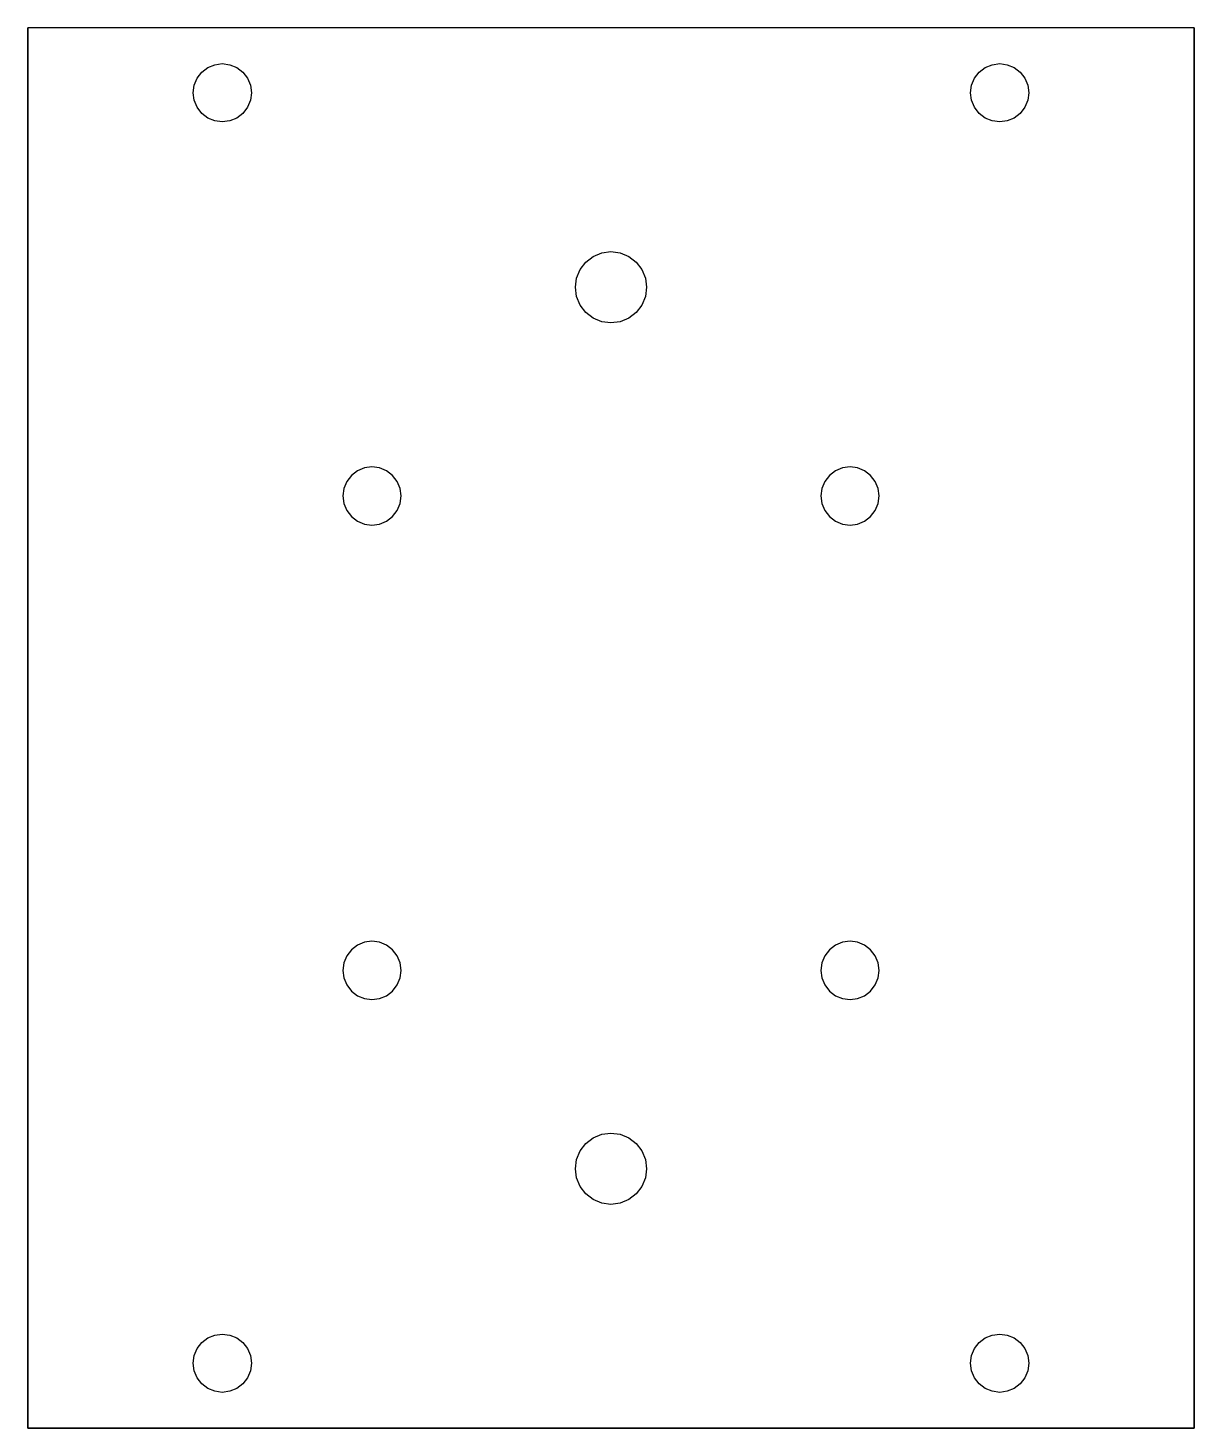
# Model space of a CAD drawing. Header units: millimetres. Extents: x -45 to 45, y 168 to 276.
import ezdxf

# ---------------------------------------------------------------- set-up
doc = ezdxf.new("R2010")
doc.units = ezdxf.units.MM

msp = doc.modelspace()

# ---------------------------------------------------------------- linework, layer by layer
for points in [[(-45, 168), (-45, 276)], [(-45, 276), (-45, 276)], [(-45, 276), (-45, 168)], [(45, 276), (-45, 276)], [(45, 276), (-45, 276)], [(45, 168), (45, 276)], [(45, 276), (45, 276)], [(45, 276), (45, 168)], [(-32.25, 271), (-32.17, 271.58), (-31.95, 272.12), (-31.59, 272.59), (-31.12, 272.95), (-30.58, 273.17), (-30, 273.25), (-29.42, 273.17), (-28.88, 272.95), (-28.41, 272.59), (-28.05, 272.12), (-27.83, 271.58), (-27.75, 271), (-27.83, 270.42), (-28.05, 269.88), (-28.41, 269.41), (-28.88, 269.05), (-29.42, 268.83), (-30, 268.75), (-30.58, 268.83), (-31.12, 269.05), (-31.59, 269.41), (-31.95, 269.88), (-32.17, 270.42), (-32.25, 271)], [(-32.25, 271), (-32.17, 271.58), (-31.95, 272.12), (-31.59, 272.59), (-31.12, 272.95), (-30.58, 273.17), (-30, 273.25), (-29.42, 273.17), (-28.88, 272.95), (-28.41, 272.59), (-28.05, 272.12), (-27.83, 271.58), (-27.75, 271), (-27.83, 270.42), (-28.05, 269.88), (-28.41, 269.41), (-28.88, 269.05), (-29.42, 268.83), (-30, 268.75), (-30.58, 268.83), (-31.12, 269.05), (-31.59, 269.41), (-31.95, 269.88), (-32.17, 270.42), (-32.25, 271)], [(27.75, 271), (27.83, 271.58), (28.05, 272.12), (28.41, 272.59), (28.88, 272.95), (29.42, 273.17), (30, 273.25), (30.58, 273.17), (31.12, 272.95), (31.59, 272.59), (31.95, 272.12), (32.17, 271.58), (32.25, 271), (32.17, 270.42), (31.95, 269.88), (31.59, 269.41), (31.12, 269.05), (30.58, 268.83), (30, 268.75), (29.42, 268.83), (28.88, 269.05), (28.41, 269.41), (28.05, 269.88), (27.83, 270.42), (27.75, 271)], [(27.75, 271), (27.83, 271.58), (28.05, 272.12), (28.41, 272.59), (28.88, 272.95), (29.42, 273.17), (30, 273.25), (30.58, 273.17), (31.12, 272.95), (31.59, 272.59), (31.95, 272.12), (32.17, 271.58), (32.25, 271), (32.17, 270.42), (31.95, 269.88), (31.59, 269.41), (31.12, 269.05), (30.58, 268.83), (30, 268.75), (29.42, 268.83), (28.88, 269.05), (28.41, 269.41), (28.05, 269.88), (27.83, 270.42), (27.75, 271)], [(-32.25, 271), (-32.25, 271)], [(27.75, 271), (27.75, 271)], [(-2.75, 256), (-2.66, 256.71), (-2.38, 257.38), (-1.94, 257.94), (-1.38, 258.38), (-0.71, 258.66), (0, 258.75), (0.71, 258.66), (1.37, 258.38), (1.94, 257.94), (2.38, 257.38), (2.66, 256.71), (2.75, 256), (2.66, 255.29), (2.38, 254.62), (1.94, 254.06), (1.37, 253.62), (0.71, 253.34), (0, 253.25), (-0.71, 253.34), (-1.38, 253.62), (-1.94, 254.06), (-2.38, 254.62), (-2.66, 255.29), (-2.75, 256)], [(-2.75, 256), (-2.66, 256.71), (-2.38, 257.38), (-1.94, 257.94), (-1.38, 258.38), (-0.71, 258.66), (0, 258.75), (0.71, 258.66), (1.37, 258.38), (1.94, 257.94), (2.38, 257.38), (2.66, 256.71), (2.75, 256), (2.66, 255.29), (2.38, 254.62), (1.94, 254.06), (1.37, 253.62), (0.71, 253.34), (0, 253.25), (-0.71, 253.34), (-1.38, 253.62), (-1.94, 254.06), (-2.38, 254.62), (-2.66, 255.29), (-2.75, 256)], [(-2.75, 256), (-2.75, 256)], [(-16.2, 239.9), (-16.28, 240.48), (-16.5, 241.02), (-16.86, 241.49), (-17.32, 241.85), (-17.87, 242.07), (-18.45, 242.15), (-19.03, 242.07), (-19.57, 241.85), (-20.04, 241.49), (-20.4, 241.02), (-20.62, 240.48), (-20.7, 239.9), (-20.62, 239.32), (-20.4, 238.77), (-20.04, 238.31), (-19.57, 237.95), (-19.03, 237.73), (-18.45, 237.65), (-17.87, 237.73), (-17.32, 237.95), (-16.86, 238.31), (-16.5, 238.77), (-16.28, 239.32), (-16.2, 239.9)], [(-16.2, 239.9), (-16.28, 240.48), (-16.5, 241.02), (-16.86, 241.49), (-17.32, 241.85), (-17.87, 242.07), (-18.45, 242.15), (-19.03, 242.07), (-19.57, 241.85), (-20.04, 241.49), (-20.4, 241.02), (-20.62, 240.48), (-20.7, 239.9), (-20.62, 239.32), (-20.4, 238.77), (-20.04, 238.31), (-19.57, 237.95), (-19.03, 237.73), (-18.45, 237.65), (-17.87, 237.73), (-17.32, 237.95), (-16.86, 238.31), (-16.5, 238.77), (-16.28, 239.32), (-16.2, 239.9)], [(20.7, 239.9), (20.62, 240.48), (20.4, 241.02), (20.04, 241.49), (19.57, 241.85), (19.03, 242.07), (18.45, 242.15), (17.87, 242.07), (17.32, 241.85), (16.86, 241.49), (16.5, 241.02), (16.28, 240.48), (16.2, 239.9), (16.28, 239.32), (16.5, 238.77), (16.86, 238.31), (17.32, 237.95), (17.87, 237.73), (18.45, 237.65), (19.03, 237.73), (19.57, 237.95), (20.04, 238.31), (20.4, 238.77), (20.62, 239.32), (20.7, 239.9)], [(20.7, 239.9), (20.62, 240.48), (20.4, 241.02), (20.04, 241.49), (19.57, 241.85), (19.03, 242.07), (18.45, 242.15), (17.87, 242.07), (17.32, 241.85), (16.86, 241.49), (16.5, 241.02), (16.28, 240.48), (16.2, 239.9), (16.28, 239.32), (16.5, 238.77), (16.86, 238.31), (17.32, 237.95), (17.87, 237.73), (18.45, 237.65), (19.03, 237.73), (19.57, 237.95), (20.04, 238.31), (20.4, 238.77), (20.62, 239.32), (20.7, 239.9)], [(-16.2, 239.9), (-16.2, 239.9)], [(20.7, 239.9), (20.7, 239.9)], [(-16.2, 203.3), (-16.28, 203.88), (-16.5, 204.43), (-16.86, 204.89), (-17.32, 205.25), (-17.87, 205.47), (-18.45, 205.55), (-19.03, 205.47), (-19.57, 205.25), (-20.04, 204.89), (-20.4, 204.43), (-20.62, 203.88), (-20.7, 203.3), (-20.62, 202.72), (-20.4, 202.18), (-20.04, 201.71), (-19.57, 201.35), (-19.03, 201.13), (-18.45, 201.05), (-17.87, 201.13), (-17.32, 201.35), (-16.86, 201.71), (-16.5, 202.18), (-16.28, 202.72), (-16.2, 203.3)], [(-16.2, 203.3), (-16.28, 203.88), (-16.5, 204.43), (-16.86, 204.89), (-17.32, 205.25), (-17.87, 205.47), (-18.45, 205.55), (-19.03, 205.47), (-19.57, 205.25), (-20.04, 204.89), (-20.4, 204.43), (-20.62, 203.88), (-20.7, 203.3), (-20.62, 202.72), (-20.4, 202.18), (-20.04, 201.71), (-19.57, 201.35), (-19.03, 201.13), (-18.45, 201.05), (-17.87, 201.13), (-17.32, 201.35), (-16.86, 201.71), (-16.5, 202.18), (-16.28, 202.72), (-16.2, 203.3)], [(20.7, 203.3), (20.62, 203.88), (20.4, 204.43), (20.04, 204.89), (19.57, 205.25), (19.03, 205.47), (18.45, 205.55), (17.87, 205.47), (17.32, 205.25), (16.86, 204.89), (16.5, 204.43), (16.28, 203.88), (16.2, 203.3), (16.28, 202.72), (16.5, 202.18), (16.86, 201.71), (17.32, 201.35), (17.87, 201.13), (18.45, 201.05), (19.03, 201.13), (19.57, 201.35), (20.04, 201.71), (20.4, 202.18), (20.62, 202.72), (20.7, 203.3)], [(20.7, 203.3), (20.62, 203.88), (20.4, 204.43), (20.04, 204.89), (19.57, 205.25), (19.03, 205.47), (18.45, 205.55), (17.87, 205.47), (17.32, 205.25), (16.86, 204.89), (16.5, 204.43), (16.28, 203.88), (16.2, 203.3), (16.28, 202.72), (16.5, 202.18), (16.86, 201.71), (17.32, 201.35), (17.87, 201.13), (18.45, 201.05), (19.03, 201.13), (19.57, 201.35), (20.04, 201.71), (20.4, 202.18), (20.62, 202.72), (20.7, 203.3)], [(-16.2, 203.3), (-16.2, 203.3)], [(20.7, 203.3), (20.7, 203.3)], [(-2.75, 188), (-2.66, 188.71), (-2.38, 189.38), (-1.94, 189.94), (-1.38, 190.38), (-0.71, 190.66), (0, 190.75), (0.71, 190.66), (1.37, 190.38), (1.94, 189.94), (2.38, 189.38), (2.66, 188.71), (2.75, 188), (2.66, 187.29), (2.38, 186.62), (1.94, 186.06), (1.37, 185.62), (0.71, 185.34), (0, 185.25), (-0.71, 185.34), (-1.38, 185.62), (-1.94, 186.06), (-2.38, 186.62), (-2.66, 187.29), (-2.75, 188)], [(-2.75, 188), (-2.66, 188.71), (-2.38, 189.38), (-1.94, 189.94), (-1.38, 190.38), (-0.71, 190.66), (0, 190.75), (0.71, 190.66), (1.37, 190.38), (1.94, 189.94), (2.38, 189.38), (2.66, 188.71), (2.75, 188), (2.66, 187.29), (2.38, 186.62), (1.94, 186.06), (1.37, 185.62), (0.71, 185.34), (0, 185.25), (-0.71, 185.34), (-1.38, 185.62), (-1.94, 186.06), (-2.38, 186.62), (-2.66, 187.29), (-2.75, 188)], [(-2.75, 188), (-2.75, 188)], [(-32.25, 173), (-32.17, 173.58), (-31.95, 174.12), (-31.59, 174.59), (-31.12, 174.95), (-30.58, 175.17), (-30, 175.25), (-29.42, 175.17), (-28.88, 174.95), (-28.41, 174.59), (-28.05, 174.12), (-27.83, 173.58), (-27.75, 173), (-27.83, 172.42), (-28.05, 171.88), (-28.41, 171.41), (-28.88, 171.05), (-29.42, 170.83), (-30, 170.75), (-30.58, 170.83), (-31.12, 171.05), (-31.59, 171.41), (-31.95, 171.88), (-32.17, 172.42), (-32.25, 173)], [(-32.25, 173), (-32.17, 173.58), (-31.95, 174.12), (-31.59, 174.59), (-31.12, 174.95), (-30.58, 175.17), (-30, 175.25), (-29.42, 175.17), (-28.88, 174.95), (-28.41, 174.59), (-28.05, 174.12), (-27.83, 173.58), (-27.75, 173), (-27.83, 172.42), (-28.05, 171.88), (-28.41, 171.41), (-28.88, 171.05), (-29.42, 170.83), (-30, 170.75), (-30.58, 170.83), (-31.12, 171.05), (-31.59, 171.41), (-31.95, 171.88), (-32.17, 172.42), (-32.25, 173)], [(27.75, 173), (27.83, 173.58), (28.05, 174.12), (28.41, 174.59), (28.88, 174.95), (29.42, 175.17), (30, 175.25), (30.58, 175.17), (31.12, 174.95), (31.59, 174.59), (31.95, 174.12), (32.17, 173.58), (32.25, 173), (32.17, 172.42), (31.95, 171.88), (31.59, 171.41), (31.12, 171.05), (30.58, 170.83), (30, 170.75), (29.42, 170.83), (28.88, 171.05), (28.41, 171.41), (28.05, 171.88), (27.83, 172.42), (27.75, 173)], [(27.75, 173), (27.83, 173.58), (28.05, 174.12), (28.41, 174.59), (28.88, 174.95), (29.42, 175.17), (30, 175.25), (30.58, 175.17), (31.12, 174.95), (31.59, 174.59), (31.95, 174.12), (32.17, 173.58), (32.25, 173), (32.17, 172.42), (31.95, 171.88), (31.59, 171.41), (31.12, 171.05), (30.58, 170.83), (30, 170.75), (29.42, 170.83), (28.88, 171.05), (28.41, 171.41), (28.05, 171.88), (27.83, 172.42), (27.75, 173)], [(-32.25, 173), (-32.25, 173)], [(27.75, 173), (27.75, 173)], [(-45, 168), (-45, 168)], [(45, 168), (-45, 168)], [(-45, 168), (45, 168)], [(45, 168), (45, 168)]]:
    msp.add_lwpolyline(points)

doc.saveas('drawing.dxf')
